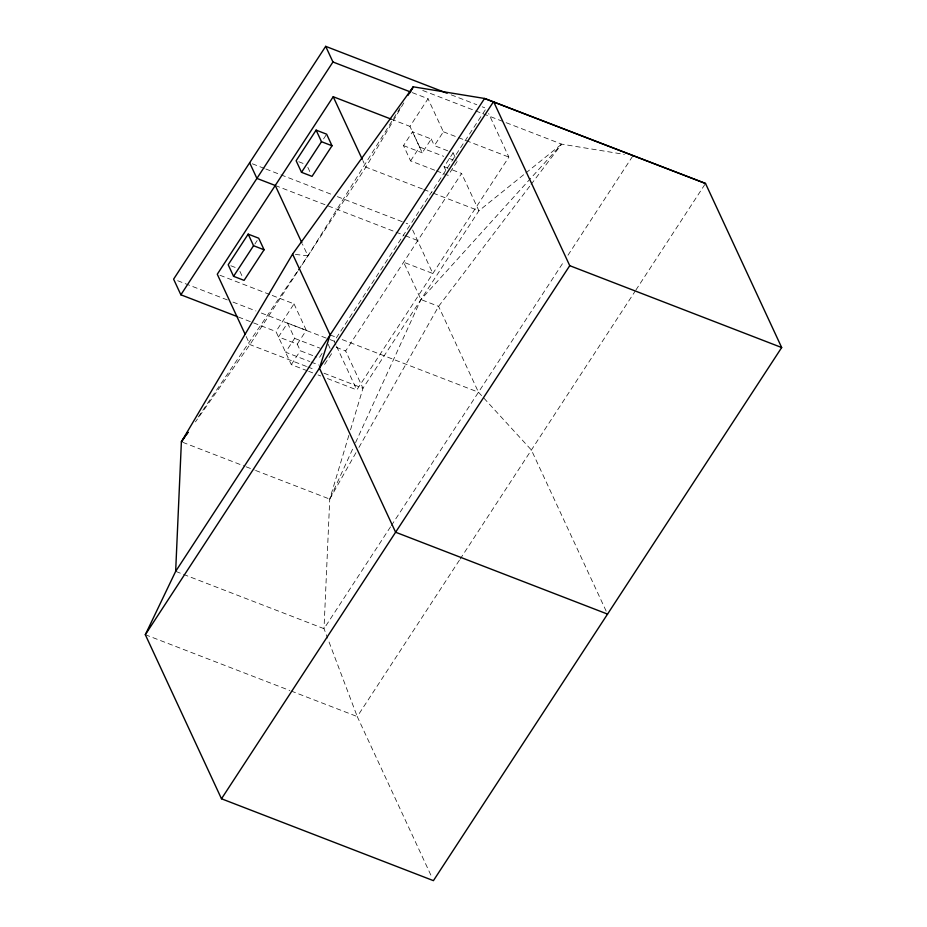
<?xml version="1.0" encoding="UTF-8"?>
<svg xmlns="http://www.w3.org/2000/svg" width="927" height="927" viewBox="0 0 927 927"><rect width="100%" height="100%" fill="white"/><g stroke="black" fill="none" stroke-linecap="round" stroke-linejoin="round"><path stroke-width="0.7" stroke-dasharray="4.63 3.48" d="M348.853 435.377L329.745 499.108L324.01 628.68L327.59 638.147M350.522 429.838L362.978 388.274L478.923 210.788L524.752 173.859M255.574 470.452L329.745 499.108L353.152 447.903M355.551 442.654L420.951 299.537L561.646 144.137L624.381 154.38M329.745 499.108L356.072 452.492M358.923 447.463L438.61 306.362L530.232 185.551M403.813 102.885L365.887 167.127L298.517 270.255M400.302 107.648L307.915 255.864L196.802 419.155M254.855 244.091L257.173 240.556M323.569 138.911L326.652 134.195M297.729 271.46L249.942 344.612L195.435 421.889M307.335 370.8L291.298 364.601L275.945 331.53L294.021 303.871L271.124 295.029M434.693 170.197L410.58 160.881L403.488 145.585L412.515 131.761L431.275 139.004L422.237 152.828L409.966 126.385L428.031 98.725L411.959 92.515M297.266 344.149L306.292 330.325L287.544 323.083L278.506 336.907L297.266 344.149L300.336 350.765L313.732 355.945M287.544 323.083L294.635 338.367L285.609 352.202L309.722 361.507M410.58 160.881L419.618 147.045L412.515 131.761M291.298 364.601L300.336 350.765M447.741 150.8L434.346 145.62L443.384 131.796L428.031 98.725M322.098 353.407L319.085 358.019L315.064 356.466M445.794 170.417L444.068 166.698L453.106 152.874L449.085 151.321M335.968 345.029L334.183 341.182L410.232 224.786L406.177 223.222M411.808 222.364L486.269 108.378L482.225 106.814M324.612 364.381L332.144 352.863M457.127 161.541L448.089 175.365L436.038 170.707M323.952 373.199L362.978 388.274L345.655 350.962L461.6 173.476L449.468 168.784M327.393 378.54L356.802 389.908L508.877 157.103L488.645 113.511M390.545 526.826L324.01 628.68L175.655 571.368M391.345 525.609L564.022 261.275M567.984 255.215L632.932 155.782M459.363 560.267L357.254 716.571L431.6 876.71M460.151 559.062L635.076 291.298M635.864 290.081L705.517 183.465M531.101 184.403L561.646 144.137L504.995 122.248M525.876 172.955L561.646 144.137M295.377 254.404L307.915 255.864L302.469 244.137M451.182 94.832L476.826 104.728M422.724 90.464L503.651 121.727M443.384 131.796L508.877 157.103M391.113 119.108L409.966 126.385M419.618 147.045L443.732 156.362M449.085 158.436L453.106 159.989M403.488 145.585L422.237 152.828M444.068 166.698L448.112 168.262M422.411 188.957L365.887 167.127L362.863 160.603M423.755 189.479L431.831 192.596M433.176 193.117L478.923 210.788L461.6 173.476M298.761 161.75L305.342 164.288M252.353 163.801L264.496 168.482M265.84 169.004L331.959 194.554M337.358 196.64L404.832 222.7M275.249 185.481L394.682 231.623M396.014 232.132L404.068 235.249M405.412 235.771L417.486 240.429M230.823 265.748L236.084 267.787M219.966 275.261L269.78 294.508M330.116 334.914L336.86 337.521M342.26 339.606L478.471 392.225L531.391 450.012L606.328 611.472M177.66 280.719L227.578 300.012M232.978 302.086L255.922 310.951M261.321 313.036L328.784 339.108M330.139 339.63L334.183 341.182M336.211 347.312L345.655 350.962M294.635 338.367L320.093 348.204M238.459 317.046L275.945 331.53M311.055 362.028L319.097 365.134M306.466 366.443L249.942 344.612L245.713 335.493M307.81 366.965L314.531 369.56M308.679 371.31L312.689 372.863M318.031 374.925L320.707 375.956M182.746 442.318L244.786 466.281M246.13 466.802L254.23 469.931M145.319 634.694L289.769 690.488M291.113 691.009L357.254 716.571L328.1 639.503M453.106 152.874L456.547 160.301M431.275 139.004L434.346 145.62M412.642 230L432.839 273.5L403.627 262.214L420.951 299.537L438.61 306.362L478.471 392.225M307.845 167.37L310.835 173.801M336.571 346.316L356.802 389.908M328.123 344.184L330.418 349.143M294.021 303.871L306.292 330.325M239.908 271.379L242.897 277.81"/><path stroke-width="1.39" d="M175.655 571.368L181.391 441.797L292.596 254.079L413.291 86.825L484.578 98.471L705.517 183.465L781.681 347.544L433.419 880.65L221.483 798.773L145.319 634.694L175.655 571.368L484.578 98.471L705.517 183.465M409.641 93.001L413.291 86.825L407.938 95.4M447.138 93.268L325.69 46.35L173.604 279.154L180.869 294.798L237.115 316.524M180.869 294.798L332.955 61.993L325.69 46.35M391.113 119.108L333.222 96.732L217.277 274.23L245.099 334.183M248.181 234.137L228.193 264.74L233.558 276.316L244.091 280.371L264.079 249.78L258.703 238.204L248.181 234.137L253.546 245.713L264.079 249.78M316.119 130.128L296.13 160.73L301.507 172.306L312.028 176.373L332.017 145.771L326.652 134.195L316.119 130.128L321.495 141.704L332.017 145.771M233.558 276.316L253.546 245.713M301.507 172.306L321.495 141.704M145.319 634.694L493.581 101.588L569.746 265.678L781.681 347.544M221.483 798.773L569.746 265.678M187.88 432.26L181.391 441.797L184.693 437.115M186.35 434.775L188.007 432.434M332.955 61.993L410.626 92.005M607.556 614.103L395.609 532.225L319.444 368.146L330.116 334.914L292.596 254.079M333.222 96.732L362.26 159.305M301.866 242.839L275.249 185.481L256.906 178.401L249.653 162.758"/></g></svg>
